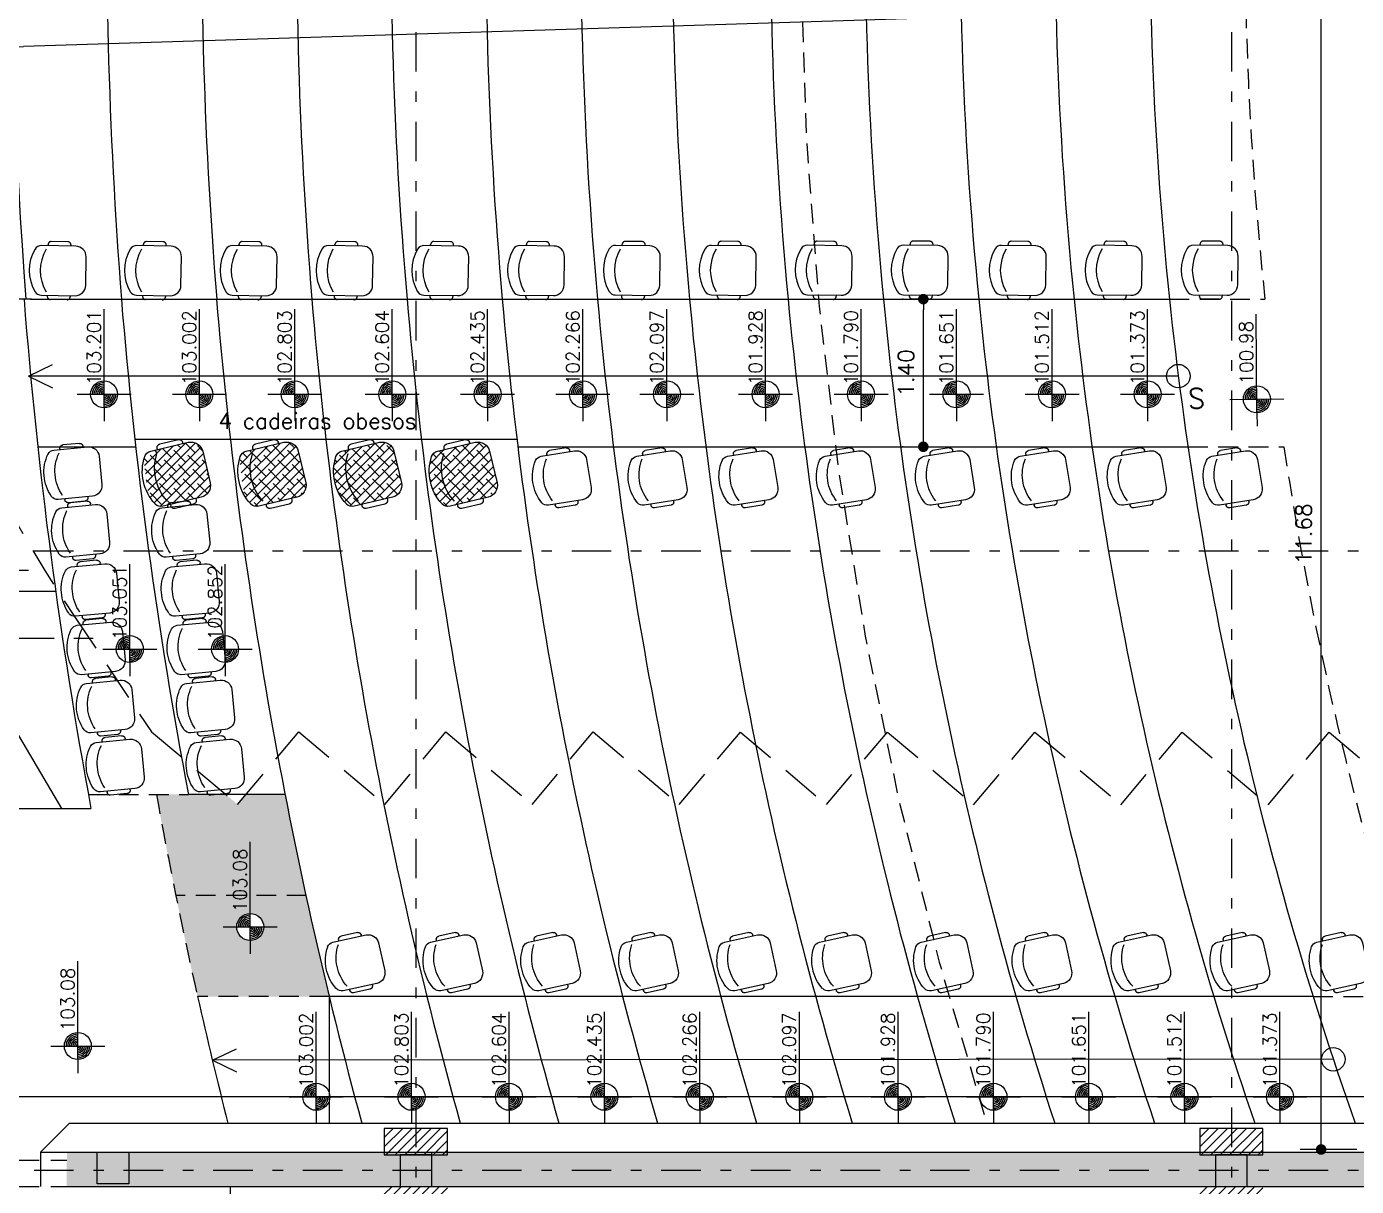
# Model space of a CAD drawing. Extents: x -14 to 107, y -33 to 53.
# Drawn here: x 22.29 to 34.9, y 16 to 27 of the extents above; entities that cross this region are included whole.
import ezdxf
from ezdxf.enums import TextEntityAlignment as Align

# ---------------------------------------------------------------- set-up
doc = ezdxf.new("R2010")
doc.units = 0
doc.header["$LTSCALE"] = 1.5
doc.header["$MEASUREMENT"] = 0
for name, pattern in [('DASHDOT', [1, 0.5, -0.25, 0, -0.25]), ('HIDDEN', [0.375, 0.25, -0.125]), ('HIDDEN2', [0.1875, 0.125, -0.0625])]:
    doc.linetypes.add(name, pattern=pattern)
doc.layers.get('0').update_dxf_attribs({"linetype": 'CONTINUOUS'})
doc.layers.get('DEFPOINTS').update_dxf_attribs({"linetype": 'CONTINUOUS'})
for name, color, linetype in [('A-MOBILIA', 1, 'CONTINUOUS'), ('A-PAREDE', 3, 'CONTINUOUS'), ('COTAS', 7, 'CONTINUOUS'), ('EIXOS', 32, 'DASHDOT'), ('N-HACHURA', 1, 'HIDDEN'), ('N-LNHVISTA', 7, 'CONTINUOUS'), ('N-NOTACOES', 6, 'CONTINUOUS'), ('N-PROJEÇÃO', 1, 'HIDDEN'), ('N-TEXTO', 7, 'CONTINUOUS'), ('PILAR', 7, 'CONTINUOUS'), ('PILARNOVO', 4, 'CONTINUOUS'), ('PLATEIA1', 7, 'CONTINUOUS'), ('REVEST', 2, 'CONTINUOUS'), ('SOLID', 251, 'CONTINUOUS')]:
    doc.layers.add(name, color=color, linetype=linetype)
doc.layers.get('DEFPOINTS').off()
doc.styles.add('COTA', font='romans.shx')
doc.styles.add('ROMANS', font='romans')
doc.dimstyles.new('DG060-1', dxfattribs={"dimscale": 0.1, "dimtxt": 1.5, "dimasz": 1, "dimexe": 2, "dimexo": 2.5, "dimgap": 0.9, "dimtad": 1, "dimzin": 4, "dimdsep": 46, "dimtxsty": 'COTA', "dimblk": 'DOT', "dimblk1": 'DOT', "dimblk2": 'DOT', "dimsah": 1, "dimcen": 0.09, "dimclrd": 1, "dimclre": 1, "dimclrt": 2, "dimadec": 0, "dimazin": 0, "dimtfac": 1, "dimtdec": 4, "dimtix": 1, "dimtmove": 2, "dimatfit": 3, "dimldrblk": 'DOT', "dimfxl": 1, "dimtvp": 2, "dimtolj": 1, "dimtzin": 0, "dimarcsym": 0})

# ---------------------------------------------------------------- blocks, each defined once
blk = doc.blocks.new('DOT')
at = {"color": 0, "linetype": 'ByBlock'}
blk.add_line((-0.5, 0), (-1, 0), dxfattribs=at)
at = {"color": 0, "linetype": 'ByBlock', "const_width": 0.5}
blk.add_lwpolyline([(-0.25, 0, 1), (0.25, 0, 1)], format="xyb", close=True, dxfattribs=at)
blk = doc.blocks.new('*D89')
at = {"color": 1, "linetype": 'ByBlock'}
for p, q in [((34.657, 28.025), (34.369, 28.025)), ((34.569, 16.45), (34.569, 27.925)), ((34.909, 16.35), (34.369, 16.35))]:
    blk.add_line(p, q, dxfattribs=at)
at = {"color": 1, "linetype": 'ByBlock', "xscale": 0.1, "yscale": 0.1, "zscale": 0.1}
for p, rotation in [((34.569, 28.025), 90), ((34.569, 16.35), 270)]:
    blk.add_blockref('DOT', p, dxfattribs=dict(at, rotation=rotation))
at = {"color": 2, "linetype": 'ByBlock', "insert": (34.404, 22.188), "char_height": 0.15, "attachment_point": 5, "rotation": 90, "style": 'COTA'}
blk.add_mtext('\\A1;11.68', dxfattribs=at)
blk = doc.blocks.new('*D100')
at = {"color": 1, "linetype": 'ByBlock'}
for p, q in [((20.96, 16.85), (20.96, 17.05)), ((45.196, 16.85), (45.196, 17.05)), ((45.096, 16.85), (21.06, 16.85))]:
    blk.add_line(p, q, dxfattribs=at)
at = {"color": 1, "linetype": 'ByBlock', "xscale": 0.1, "yscale": 0.1, "zscale": 0.1, "rotation": 180}
blk.add_blockref('DOT', (20.96, 16.85), dxfattribs=at)
at = {"color": 1, "linetype": 'ByBlock', "xscale": 0.1, "yscale": 0.1, "zscale": 0.1}
blk.add_blockref('DOT', (45.196, 16.85), dxfattribs=at)
at = {"color": 2, "linetype": 'ByBlock', "insert": (36.336, 17.286), "char_height": 0.15, "attachment_point": 5, "style": 'COTA'}
blk.add_mtext('\\A1;24.24', dxfattribs=at)
blk = doc.blocks.new('REFORÇO')
at = {"layer": 'PILARNOVO'}
h = blk.add_hatch(dxfattribs=at)
h.set_pattern_fill('ANSI31', color=1, scale=0.02, style=0)
h.set_pattern_definition([(45, (-15.478, 0), (-0.04490128, 0.04490128), [])])
h.paths.add_polyline_path([(25.983, 16.3), (26.283, 16.3), (26.283, 16.55), (25.983, 16.55)])
h.paths.add_polyline_path([(25.983, 16), (25.983, 15.75), (26.283, 15.75), (26.283, 16)])
h.paths.add_polyline_path([(25.983, 16), (25.683, 16), (25.683, 15.75), (25.983, 15.75)])
h.paths.add_polyline_path([(25.683, 16.3), (25.983, 16.3), (25.983, 16.55), (25.683, 16.55)])
h = blk.add_hatch(dxfattribs=at)
h.set_pattern_fill('ANSI31', color=1, scale=0.02, style=0)
h.set_pattern_definition([(45, (-7.743, 1e-13), (-0.04490128, 0.04490128), [])])
h.paths.add_polyline_path([(33.718, 16.3), (34.018, 16.3), (34.018, 16.55), (33.718, 16.55)])
h.paths.add_polyline_path([(33.718, 16), (33.718, 15.75), (34.018, 15.75), (34.018, 16)])
h.paths.add_polyline_path([(33.718, 16), (33.418, 16), (33.418, 15.75), (33.718, 15.75)])
h.paths.add_polyline_path([(33.418, 16.3), (33.718, 16.3), (33.718, 16.55), (33.418, 16.55)])
for points in [[(25.683, 16.3), (26.283, 16.3), (26.283, 16.55), (25.683, 16.55)], [(33.418, 16.3), (34.018, 16.3), (34.018, 16.55), (33.418, 16.55)]]:
    blk.add_lwpolyline(points, close=True, dxfattribs=at)
blk = doc.blocks.new('CADEIRA55')
at = {"layer": 'A-MOBILIA'}
for p, q in [((-0.273, -0.363), (-0.273, -0.205)), ((-0.233, -0.117), (-0.233, -0.438)), ((0.237, -0.438), (0.237, -0.112)), ((0.277, -0.363), (0.277, -0.205)), ((-0.133, -0.538), (0.137, -0.538))]:
    blk.add_line(p, q, dxfattribs=at)
at = {"layer": 'A-MOBILIA', "linetype": 'HIDDEN'}
for p, q in [((-0.233, -0.175), (-0.243, -0.175)), ((0.237, -0.175), (0.247, -0.175)), ((-0.233, -0.393), (-0.243, -0.393)), ((0.237, -0.393), (0.247, -0.393))]:
    blk.add_line(p, q, dxfattribs=at)
at = {"layer": 'A-MOBILIA'}
for centre, radius, start, end in [((0.006, -0.397), 0.397, 60.2956, 121.4861), ((-0.163, -0.117), 0.07, 123.0438, 180), ((0.006, -0.502), 0.397, 60.2956, 121.4861), ((0.167, -0.112), 0.07, 0, 58.8307), ((-0.133, -0.438), 0.1, 180, 270), ((0.137, -0.438), 0.1, 270, 0)]:
    blk.add_arc(centre, radius, start, end, dxfattribs=at)
at = {"layer": 'A-MOBILIA', "linetype": 'HIDDEN'}
for centre, start, end in [((-0.243, -0.205), 90, 180), ((0.247, -0.205), 0, 90), ((-0.243, -0.363), 180, 270), ((0.247, -0.363), 270, 0)]:
    blk.add_arc(centre, 0.03, start, end, dxfattribs=at)
blk = doc.blocks.new('*D161')
at = {"color": 1, "linetype": 'ByBlock'}
for p, q in [((67.15, 28.227), (67.144, 28.422)), ((67.05, 28.219), (22.259, 26.811)), ((22.159, 26.813), (22.153, 27.007))]:
    blk.add_line(p, q, dxfattribs=at)
at = {"color": 1, "linetype": 'ByBlock', "xscale": 0.1, "yscale": 0.1, "zscale": 0.1}
for p, rotation in [((67.15, 28.222), 1.800537901946706), ((22.159, 26.807), 181.8005379019467)]:
    blk.add_blockref('DOT', p, dxfattribs=dict(at, rotation=rotation))
at = {"color": 2, "linetype": 'ByBlock', "insert": (44.649, 27.679), "char_height": 0.15, "attachment_point": 5, "rotation": 1.8005, "style": 'COTA'}
blk.add_mtext('\\A1;45.01', dxfattribs=at)
blk = doc.blocks.new('*D174')
at = {"color": 1, "linetype": 'ByBlock'}
for p, q in [((30.604, 24.415), (30.596, 24.415)), ((30.796, 23.115), (30.796, 24.315)), ((30.604, 23.015), (30.596, 23.015))]:
    blk.add_line(p, q, dxfattribs=at)
at = {"color": 1, "linetype": 'ByBlock', "xscale": 0.1, "yscale": 0.1, "zscale": 0.1}
for p, rotation in [((30.796, 24.415), 90), ((30.796, 23.015), 270)]:
    blk.add_blockref('DOT', p, dxfattribs=dict(at, rotation=rotation))
at = {"color": 2, "linetype": 'ByBlock', "insert": (30.631, 23.715), "char_height": 0.15, "attachment_point": 5, "rotation": 90, "style": 'COTA'}
blk.add_mtext('\\A1;1.40', dxfattribs=at)
blk = doc.blocks.new('N-1901')
at = {"layer": 'N-NOTACOES', "color": 1}
for p, q in [((0, 0.004), (0, -0.004)), ((-0.002, 0), (-0.004, 0)), ((-0.002, 0), (0.0126, 0))]:
    blk.add_line(p, q, dxfattribs=at)
blk.add_circle((0, 0), 0.002, dxfattribs=at)
at = {"layer": 'N-NOTACOES', "color": 2}
for radius, start, end in [(0.00175, 0, 90), (0.0015, 0, 90), (0.00125, 0, 90), (0.001, 0, 90), (0.00075, 0, 90), (0.0005, 0, 90), (0.00025, 0, 90), (0.00175, 180, 270), (0.0015, 180, 270), (0.00125, 180, 270), (0.001, 180, 270), (0.00075, 180, 270), (0.0005, 180, 270), (0.00025, 180, 270)]:
    blk.add_arc((0, 0), radius, start, end, dxfattribs=at)
at = {"layer": 'N-NOTACOES', "color": 2, "style": 'ROMANS'}
blk.add_attdef('COTAP', text='', height=0.002, dxfattribs=at).set_placement((0.00691, 0.0015), align=Align.MIDDLE)

msp = doc.modelspace()

# ---------------------------------------------------------------- hatches: boundary and pattern name
at = {"layer": 'N-HACHURA', "linetype": 'ByBlock'}
h = msp.add_hatch(dxfattribs=at)
h.set_pattern_fill('ANSI38', color=256, scale=0.02, style=0)
h.set_pattern_definition([(45, (-7e-15, 0.508), (-0.04490128, 0.04490128), []), (135, (-7e-15, 0.508), (-0.13470384, 0.04490128), [0.15875, -0.09525])])
h.paths.add_polyline_path([(26.6815, 22.9725, 0.4142136), (26.5443, 23.0573), (26.1885, 22.9732, 0.2537644), (26.1318, 22.9225, 0.0157476), (26.1237, 22.8952, 0.0021003), (26.1721, 22.5506, 0.0114108), (26.1831, 22.5331), (26.6559, 22.5331), (26.6675, 22.5358, 0.4142136), (26.7522, 22.673)])
h.paths.add_polyline_path([(26.1237, 22.8952, 0.1996838), (26.1721, 22.5506, -0.0021003)])
h.paths.add_polyline_path([(25.7739, 22.9725, 0.4142136), (25.6367, 23.0573), (25.2809, 22.9732, 0.2537644), (25.2242, 22.9225, 0.0165499), (25.2158, 22.8938, 0.0020248), (25.2624, 22.5543, 0.0137205), (25.2755, 22.5331), (25.7483, 22.5331), (25.7599, 22.5358, 0.4142136), (25.8447, 22.673)])
h.paths.add_polyline_path([(25.2158, 22.8938, 0.1964502), (25.2624, 22.5543, -0.0020248)])
h.paths.add_polyline_path([(25.7483, 22.5331), (25.2755, 22.5331, 0.0427718), (25.3232, 22.4722, 0.2624881), (25.3985, 22.4505)])
h.paths.add_polyline_path([(26.1831, 22.5331, 0.0427718), (26.2308, 22.4722, 0.2624881), (26.3061, 22.4505), (26.6559, 22.5331)])
h.paths.add_polyline_path([(24.8411, 22.5331), (24.3682, 22.5331, 0.0427718), (24.4159, 22.4722, 0.2624881), (24.4912, 22.4505)])
h.paths.add_polyline_path([(24.9374, 22.673), (24.8666, 22.9725, 0.4142136), (24.7295, 23.0573), (24.3737, 22.9732, 0.2537644), (24.3169, 22.9225, 0.0173355), (24.3082, 22.8924, 0.0019533), (24.3532, 22.5578, 0.0159498), (24.3682, 22.5331), (24.8411, 22.5331), (24.8527, 22.5358, 0.4142136)])
h.paths.add_polyline_path([(23.9597, 22.9725, 0.4142136), (23.8225, 23.0573), (23.4667, 22.9732, 0.2537644), (23.41, 22.9225, 0.0181052), (23.4009, 22.891, 0.0018856), (23.4443, 22.5612, 0.0181035), (23.4612, 22.5331), (23.9341, 22.5331), (23.9457, 22.5358, 0.4142136), (24.0304, 22.673)])
h.paths.add_polyline_path([(23.4612, 22.5331, 0.0427718), (23.509, 22.4722, 0.2624881), (23.5843, 22.4505), (23.9341, 22.5331)])
at = {"layer": 'PILAR', "linetype": 'ByBlock'}
h = msp.add_hatch(color=256, dxfattribs=at)
h.paths.add_polyline_path([(23.26, 16.1501), (22.96, 16.1501), (22.96, 16.025), (23.26, 16.025)])
h.paths.add_polyline_path([(23.26, 16.325), (22.96, 16.325), (22.96, 16.1501), (23.26, 16.1501)])
at = {"layer": 'PILAR'}
h = msp.add_hatch(color=256, dxfattribs=at)
h.paths.add_polyline_path([(25.983, 16.3), (25.833, 16.3), (25.833, 16.0001), (25.85, 16), (25.983, 16)])
h.paths.add_polyline_path([(26.133, 16.3), (25.983, 16.3), (25.983, 16), (26.133, 16)])
h = msp.add_hatch(color=256, dxfattribs=at)
h.paths.add_polyline_path([(33.718, 16.3), (33.568, 16.3), (33.568, 16), (33.718, 16)])
h.paths.add_polyline_path([(33.868, 16.3), (33.718, 16.3), (33.718, 16), (33.868, 16)])
at = {"layer": 'SOLID', "linetype": 'ByBlock'}
h = msp.add_hatch(color=254, dxfattribs=at)
h.paths.add_polyline_path([(24.2911, 19.6234), (24.1798, 19.7173), (24.1027, 19.7173), (24.0362, 19.7109, -0.1953264), (24.0145, 19.7173), (23.8249, 19.7173), (23.5212, 19.7173, 0.0052816), (23.7059, 18.7587), (24.9395, 18.7587, -0.0056634), (24.7415, 19.7173), (24.3703, 19.7173)])
h.paths.add_polyline_path([(24.2827, 18.4609, -0.4142136), (24.4107, 18.5889), (24.4107, 18.7587), (23.7059, 18.7587, 0.0053044), (23.9116, 17.8), (25.1603, 17.8, -0.0056915), (24.9395, 18.7587), (24.4107, 18.7587), (24.4107, 18.5889, -0.4142136), (24.5387, 18.4609, -1)])
h.paths.add_polyline_path([(24.411, 18.5631), (24.411, 19.2427), (24.219, 19.2427), (24.219, 18.5631)], flags=9)
for points in [[(25.833, 16), (25.833, 16.3), (26.133, 16.3), (26.133, 16.325), (22.6731, 16.325), (22.6731, 16.25), (22.67, 16.25), (22.67, 16), (22.82, 16)], [(41.311, 16), (41.311, 16.3), (41.611, 16.3), (41.611, 16.325), (26.133, 16.325), (26.133, 16), (33.568, 16), (33.568, 16.3), (33.868, 16.3), (33.868, 16)]]:
    msp.add_hatch(color=256, dxfattribs=at).paths.add_polyline_path(points)

# ---------------------------------------------------------------- linework, layer by layer
at = {"layer": 'A-PAREDE'}
for p, q in [((22.421, 16.325), (22.421, 16)), ((22.421, 16.325), (45.1959, 16.325)), ((22.67, 16), (45.1959, 16))]:
    msp.add_line(p, q, dxfattribs=at)
at = {"layer": 'EIXOS', "ltscale": 0.5}
for p, q in [((25.983, 48.1976), (25.983, -4.8398)), ((33.718, 48.1976), (33.718, -4.8398)), ((78.8353, 22.0251), (-5.9475, 22.0251)), ((78.8353, 16.1501), (-5.9475, 16.1501))]:
    msp.add_line(p, q, dxfattribs=at)
at = {"layer": 'N-NOTACOES', "color": 3}
for p, q in [((22.3063, 23.6849), (22.536, 23.7949)), ((22.3063, 23.6849), (22.536, 23.5749)), ((24.0523, 17.196), (24.282, 17.306)), ((24.0523, 17.196), (24.282, 17.086))]:
    msp.add_line(p, q, dxfattribs=at)
at = {"layer": 'N-NOTACOES', "color": 1}
for p, q in [((33.215, 23.6849), (22.3063, 23.6849)), ((22.7757, 17.2032), (22.7757, 18.1377)), ((22.5197, 17.3312), (23.0317, 17.3312)), ((22.7757, 17.2032), (22.7757, 17.0752)), ((34.6848, 17.2052), (24.0523, 17.196))]:
    msp.add_line(p, q, dxfattribs=at)
at = {"layer": 'N-NOTACOES', "color": 3}
for centre in [(33.215, 23.6849), (34.6848, 17.2052)]:
    msp.add_circle(centre, 0.1112, dxfattribs=at)
at = {"layer": 'N-NOTACOES', "color": 1}
msp.add_circle((22.7757, 17.3312), 0.128, dxfattribs=at)
at = {"layer": 'N-NOTACOES', "color": 2}
for radius, start, end in [(0.112, 90, 180), (0.096, 90, 180), (0.08, 90, 180), (0.064, 90, 180), (0.048, 90, 180), (0.032, 90, 180), (0.016, 90, 180), (0.064, 270, 0), (0.096, 270, 0), (0.112, 270, 0), (0.08, 270, 0), (0.048, 270, 0), (0.032, 270, 0), (0.016, 270, 0)]:
    msp.add_arc((22.7757, 17.3312), radius, start, end, dxfattribs=at)
at = {"layer": 'N-PROJEÇÃO', "ltscale": 0.5}
for p, q in [((22.3361, 24.4155), (21.1244, 24.4155)), ((33.1306, 24.4155), (34.0357, 24.4155)), ((33.3064, 23.0155), (34.2163, 23.0155)), ((22.8758, 19.7173), (23.8249, 19.7173)), ((24.9442, 18.7587), (23.7059, 18.7587)), ((25.1603, 17.8), (23.9116, 17.8)), ((34.4935, 17.8), (35.4374, 17.8)), ((24.22, 16), (24.22, 14.1583))]:
    msp.add_line(p, q, dxfattribs=at)
at = {"layer": 'N-PROJEÇÃO'}
for p, q in [((20.245, 21.845), (22.4644, 21.845)), ((18.8, 21.2), (22.921, 21.2))]:
    msp.add_line(p, q, dxfattribs=at)
at = {"layer": 'N-PROJEÇÃO', "ltscale": 0.6}
for p, q in [((21.17, 16.25), (22.67, 16.25)), ((21.17, 16), (22.82, 16))]:
    msp.add_line(p, q, dxfattribs=at)
at = {"layer": 'N-PROJEÇÃO'}
msp.add_lwpolyline([(20.4115, 28.9921, 0.1472096), (22.7363, 21.4152), (23.4751, 20.3119), (24.2911, 19.6234), (24.8715, 20.3113), (25.6875, 19.6228), (26.2678, 20.3107), (27.0839, 19.6222), (27.6642, 20.3101), (28.4803, 19.6216), (29.0606, 20.3095), (29.8766, 19.621), (30.457, 20.3089), (31.273, 19.6204), (31.8534, 20.3083), (32.6694, 19.6198), (33.2498, 20.3077), (34.0658, 19.6192), (34.6462, 20.3071), (35.4622, 19.6186)], format="xyb", dxfattribs=at)
at = {"layer": 'N-PROJEÇÃO', "ltscale": 0.5}
for centre, radius, start, end in [((67.1576, 27.9774), 33.3129, 171.98895, 186.13807), ((67.1576, 27.9774), 33.3129, 188.56611, 197.78889), ((68.9899, 27.9774), 46.2129, 190.29642, 192.72252)]:
    msp.add_arc(centre, radius, start, end, dxfattribs=at)
at = {"layer": 'N-TEXTO', "color": 1, "linetype": 'ByBlock'}
for p, q in [((20.245, 21.645), (22.5657, 21.645)), ((21.4053, 21.645), (22.62, 19.585)), ((20.96, 19.585), (22.9002, 19.585)), ((25.1603, 17.8), (25.1603, 16.6))]:
    msp.add_line(p, q, dxfattribs=at)
at = {"layer": 'PILAR', "linetype": 'ByBlock'}
msp.add_lwpolyline([(22.96, 16.325), (23.26, 16.325), (23.26, 16.025), (22.96, 16.025)], close=True, dxfattribs=at)
at = {"layer": 'PILAR'}
for points in [[(25.833, 16), (26.133, 16), (26.133, 16.3), (25.833, 16.3)], [(33.568, 16), (33.868, 16), (33.868, 16.3), (33.568, 16.3)]]:
    msp.add_lwpolyline(points, close=True, dxfattribs=at)
at = {"layer": 'PLATEIA1'}
for p, q in [((22.3257, 24.4155), (25.0411, 24.4155)), ((25.0409, 24.4155), (33.1306, 24.4155)), ((23.3168, 23.0855), (26.9411, 23.0855)), ((22.3959, 23.0155), (23.3246, 23.0155)), ((26.9497, 23.0155), (33.3064, 23.0155)), ((24.7415, 19.7173), (23.8249, 19.7173))]:
    msp.add_line(p, q, dxfattribs=at)
at = {"layer": 'PLATEIA1', "linetype": 'ByBlock'}
msp.add_line((34.4935, 17.8), (25.1603, 17.8), dxfattribs=at)
at = {"layer": 'PLATEIA1', "color": 81, "linetype": 'HIDDEN2'}
msp.add_arc((67.1576, 27.9774), 37.5266, 159.04216, 197.64891, dxfattribs=at)
at = {"layer": 'PLATEIA1'}
for centre, radius, start, end in [((68.0619, 27.9774), 45.0129, 172.28521, 184.53869), ((68.0619, 27.9774), 44.1129, 172.2186, 184.63149), ((68.0619, 27.9774), 43.2129, 172.0555, 184.72817), ((67.1576, 27.9774), 41.4129, 171.70781, 184.93418), ((67.1576, 27.9774), 40.5129, 171.52226, 185.04407), ((67.1576, 27.9774), 39.6129, 171.22575, 185.15898), ((67.1576, 27.9774), 38.7437, 171.02729, 185.27504), ((67.1576, 27.9774), 37.8129, 170.80453, 185.40527), ((67.1576, 27.9774), 36.9129, 170.57831, 185.53747), ((67.1576, 27.9774), 36.0129, 170.34062, 185.67631), ((67.1576, 27.9774), 35.1129, 170.09057, 185.8223), ((67.1576, 27.9774), 34.2129, 169.82716, 185.97601), ((68.0619, 27.9774), 45.9169, 174.19695, 184.44916), ((68.0644, 27.9774), 45.9373, 184.44717, 190.52668), ((67.1576, 27.9774), 44.1129, 184.63149, 190.79232), ((67.1576, 27.9774), 43.2129, 184.72817, 195.26526), ((67.1576, 27.9774), 42.3129, 184.82897, 195.59813), ((67.1576, 27.9774), 41.4129, 184.93418, 195.94604), ((67.1576, 27.9774), 40.5129, 185.04407, 196.31005), ((67.1576, 27.9774), 39.6129, 185.15898, 196.69133), ((67.1576, 27.9774), 38.7437, 185.27504, 197.07715), ((67.1576, 27.9774), 37.8129, 185.40527, 197.51094), ((67.1576, 27.9774), 36.9129, 185.53747, 197.95224), ((67.1576, 27.9774), 36.0129, 185.67631, 198.41678), ((67.1576, 27.9774), 35.1129, 185.8223, 198.90649), ((67.1576, 27.9774), 34.2129, 185.97601, 199.42352), ((68.9899, 27.9774), 46.2129, 192.72252, 194.25254)]:
    msp.add_arc(centre, radius, start, end, dxfattribs=at)
at = {"layer": 'REVEST'}
for q in [(22.421, 16.325), (44.9209, 16.6)]:
    msp.add_line((22.696, 16.6), q, dxfattribs=at)
at = {"layer": 'SOLID', "linetype": 'ByBlock'}
msp.add_line((26.133, 16), (26.133, 16.325), dxfattribs=at)

# ---------------------------------------------------------------- block references
at = {"layer": 'COTAS', "linetype": 'ByBlock'}
msp.add_blockref('REFORÇO', (0, 0), dxfattribs=at)
at = {"layer": 'DEFPOINTS', "rotation": 89.13257351863362}
for p in [(22.3145, 24.6873), (23.2183, 24.6873), (24.1258, 24.6871), (25.0359, 24.6876), (25.9437, 24.6881), (26.852, 24.6886), (27.7609, 24.6892), (28.6704, 24.69), (29.5806, 24.691), (30.4915, 24.6921), (31.4213, 24.69), (32.3314, 24.691), (33.2424, 24.6921)]:
    msp.add_blockref('CADEIRA55', p, dxfattribs=at)
at = {"layer": 'DEFPOINTS', "xscale": -1.14, "yscale": 1.14, "zscale": 1.14, "rotation": 103.2909429026265}
for p in [(23.3979, 22.6838), (24.3048, 22.6838), (25.2121, 22.6838), (26.1197, 22.6838)]:
    msp.add_blockref('CADEIRA55', p, dxfattribs=at)
at = {"layer": 'DEFPOINTS', "xscale": -1}
for p, rotation in [((22.4553, 22.7405), 95.53334884516723), ((27.0922, 22.6765), 99.21047069202405), ((28, 22.6765), 99.21047069202405), ((28.8617, 22.6765), 99.21047069202405), ((29.7857, 22.6765), 99.21047069202405), ((30.7258, 22.6765), 99.21047069202405), ((31.6352, 22.6765), 99.21047069202405), ((32.5451, 22.6765), 99.21047069202405), ((33.4556, 22.6765), 99.21047069202405), ((22.5287, 22.1931), 95.53334884516723), ((23.4778, 22.1931), 95.53334884516723), ((22.6194, 21.632), 95.53334884516723), ((23.5685, 21.632), 95.53334884516723), ((22.6753, 21.0784), 95.53334884516723), ((23.6244, 21.0784), 95.53334884516723), ((22.7646, 20.5272), 95.53334884516723), ((23.7137, 20.5272), 95.53334884516723), ((22.8564, 19.9667), 95.53334884516723), ((23.8055, 19.9667), 95.53334884516723), ((25.1321, 18.0626), 102.4883920309748), ((26.0587, 18.0626), 102.4883920309748), ((26.9866, 18.0626), 102.4883920309748), ((27.9157, 18.0626), 102.4883920309748), ((28.8462, 18.0626), 102.4883920309748), ((29.7463, 18.0626), 102.4883920309748), ((30.7119, 18.0626), 102.4883920309748), ((31.6473, 18.0626), 102.4883920309748), ((32.5845, 18.0626), 102.4883920309748), ((33.5238, 18.0626), 102.4883920309748), ((34.4653, 18.0626), 102.4883920309748)]:
    msp.add_blockref('CADEIRA55', p, dxfattribs=dict(at, rotation=rotation))
at = {"layer": 'N-LNHVISTA', "xscale": 64, "yscale": 64, "zscale": 64}
for p, rotation, values in [((23.025, 23.5128), 90, {'COTAP': '103.201'}), ((23.9289, 23.5128), 90, {'COTAP': '103.002'}), ((24.833, 23.5128), 90, {'COTAP': '102.803'}), ((25.7583, 23.5128), 90, {'COTAP': '102.604'}), ((26.6628, 23.5128), 90, {'COTAP': '102.435'}), ((27.5674, 23.5128), 90, {'COTAP': '102.266'}), ((28.3637, 23.5128), 90, {'COTAP': '102.097'}), ((29.2998, 23.5128), 90, {'COTAP': '101.928'}), ((30.2052, 23.5128), 90, {'COTAP': '101.790'}), ((31.1109, 23.5128), 90, {'COTAP': '101.651'}), ((32.0168, 23.5128), 90, {'COTAP': '101.512'}), ((32.9231, 23.5128), 90, {'COTAP': '101.373'}), ((33.9598, 23.4658), 90.57594318139583, {'COTAP': '100.98'}), ((23.2688, 21.0959), 90, {'COTAP': '103.051'}), ((24.1727, 21.0959), 90, {'COTAP': '102.852'}), ((24.4107, 18.4609), 90, {'COTAP': '103.08'}), ((25.0372, 16.85), 90, {'COTAP': '103.002'}), ((25.9413, 16.85), 90, {'COTAP': '102.803'}), ((26.8665, 16.85), 90, {'COTAP': '102.604'}), ((27.771, 16.85), 90, {'COTAP': '102.435'}), ((28.6757, 16.85), 90, {'COTAP': '102.266'}), ((29.6198, 16.85), 90, {'COTAP': '102.097'}), ((30.556, 16.85), 90, {'COTAP': '101.928'}), ((31.4613, 16.85), 90, {'COTAP': '101.790'}), ((32.367, 16.85), 90, {'COTAP': '101.651'}), ((33.273, 16.85), 90, {'COTAP': '101.512'}), ((34.1792, 16.85), 90, {'COTAP': '101.373'})]:
    msp.add_blockref('N-1901', p, dxfattribs=dict(at, rotation=rotation)).add_auto_attribs(values)

# ---------------------------------------------------------------- texts
at = {"layer": 'N-NOTACOES', "color": 2, "style": 'ROMANS'}
msp.add_attdef('103.08', text='0,00', height=0.128, rotation=90, dxfattribs=at).set_placement((22.68, 17.7732), align=Align.MIDDLE)
at = {"layer": 'N-TEXTO', "color": 2, "linetype": 'ByBlock', "style": 'COTA'}
for s, insert, char_height, attachment_point in [('S', (33.3064, 23.5661), 0.1875, 1), ('4 cadeiras obesos', (24.1103, 23.2603), 0.15, 4)]:
    msp.add_mtext(s, dxfattribs=dict(at, insert=insert, char_height=char_height, attachment_point=attachment_point))

# ---------------------------------------------------------------- dimensions: what is measured, and where the dimension line sits
at = {"layer": 'COTAS'}
dim = msp.add_aligned_dim(p1=(67.1576, 27.9775), p2=(22.1668, 26.5631), distance=-0.2444, dimstyle='DG060-1', dxfattribs=at)
dim.commit()
dim.dimension.update_dxf_attribs({"geometry": '*D161', "text_midpoint": (44.6493, 27.6795)})
for base, p1, p2, picture, middle in [((34.569, 28.0251), (35.1586, 16.35), (34.9065, 28.0251), '*D89', (34.404, 22.1875)), ((30.7963, 24.4155), (30.8539, 23.0155), (30.8539, 24.4155), '*D174', (30.6313, 23.7155))]:
    dim = msp.add_linear_dim(base=base, p1=p1, p2=p2, angle=90, dimstyle='DG060-1', dxfattribs=at)
    dim.commit()
    dim.dimension.update_dxf_attribs({"geometry": picture, "text_midpoint": middle})
dim = msp.add_linear_dim(base=(20.96, 16.85), p1=(45.1959, 16.6), p2=(20.96, 16.6), dimstyle='DG060-1', dxfattribs=at)
dim.commit()
dim.dimension.update_dxf_attribs({"geometry": '*D100', "text_midpoint": (36.3359, 17.2863), "dimtype": 160})

doc.saveas('drawing.dxf')
